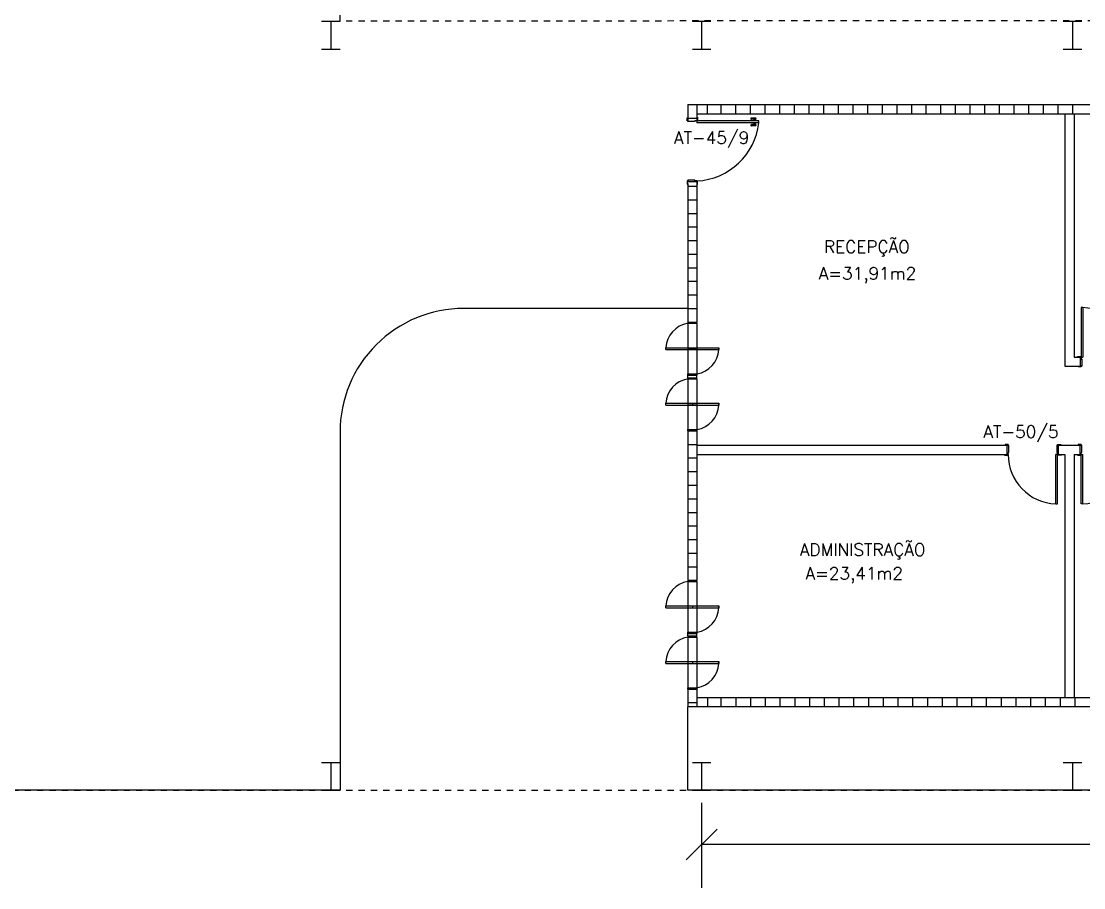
# Model space of a CAD drawing. Extents: x -33.4 to 46.7, y 3.2 to 48.6.
# Drawn here: x 11.4 to 28.59, y 3.21 to 17.24 of the extents above; entities that cross this region are included whole.
import ezdxf

# ---------------------------------------------------------------- set-up
doc = ezdxf.new("R2010")
doc.units = 0
doc.header["$LTSCALE"] = 0.01
doc.header["$MEASUREMENT"] = 0
doc.header["$PDMODE"] = 34
doc.linetypes.add('DASHED', pattern=[0.75, 0.5, -0.25])
doc.linetypes.add('HIDDEN', pattern=[0.375, 0.25, -0.125])
doc.layers.get('0').update_dxf_attribs({"linetype": 'CONTINUOUS'})
doc.layers.get('Defpoints').update_dxf_attribs({"linetype": 'CONTINUOUS'})
for name, color, linetype in [('1', 1, 'CONTINUOUS'), ('2', 2, 'CONTINUOUS'), ('3', 2, 'CONTINUOUS'), ('ALV', 2, 'CONTINUOUS'), ('AREA', 2, 'CONTINUOUS'), ('ENDEREÇO_NOVO', 2, 'CONTINUOUS'), ('ESTR', 9, 'CONTINUOUS'), ('JANELA', 1, 'CONTINUOUS'), ('MACANETA', 2, 'CONTINUOUS'), ('MARCO', 2, 'CONTINUOUS'), ('PISO', 1, 'CONTINUOUS'), ('PORTA', 2, 'CONTINUOUS'), ('PROJ', 1, 'HIDDEN'), ('TEXTO', 2, 'CONTINUOUS')]:
    doc.layers.add(name, color=color, linetype=linetype)
doc.styles.add('UNB-100', font='simplex.shx', dxfattribs={"height": 0.2})
doc.styles.add('UNB1-100', font='simplex.shx', dxfattribs={"height": 0.3})
doc.dimstyles.new('1-600', dxfattribs={"dimtxt": 0.3, "dimasz": 0.5, "dimexe": 0.7, "dimexo": 0.2, "dimgap": 0.2, "dimtad": 1, "dimdec": 0, "dimzin": 4, "dimdsep": 46, "dimlunit": 6, "dimtxsty": 'UNB1-100', "dimblk": 'OBLIQUE', "dimcen": 0, "dimclrd": 2, "dimclre": 2, "dimclrt": 2, "dimadec": 0, "dimazin": 0, "dimtfac": 1, "dimtdec": 0, "dimtmove": 2, "dimatfit": 3, "dimldrblk": 'NONE', "dimfxl": 0, "dimtolj": 1, "dimtzin": 0, "dimarcsym": 0})

# ---------------------------------------------------------------- blocks, each defined once
blk = doc.blocks.new('PILAR')
at = {"layer": 'ALV'}
for p, q in [((-0.15, 0.225), (0.15, 0.225)), ((0, 0.225), (0, -0.225)), ((-0.15, -0.225), (0.15, -0.225))]:
    blk.add_line(p, q, dxfattribs=at)
blk = doc.blocks.new('MACANETA')
at = {"layer": 'MACANETA'}
for p, q in [((-0.077, 0.052), (-0.077, 0.12)), ((-0.059, 0.052), (-0.059, 0.12)), ((-0.059, 0.075), (-0.036, 0.075)), ((-0.059, 0.052), (-0.036, 0.052)), ((-0.036, 0.044), (-0.036, 0.084)), ((-0.036, 0.084), (-0.03, 0.084)), ((-0.036, 0.044), (-0.03, 0.044)), ((0.006, 0.084), (0, 0.084)), ((0.006, 0.044), (0, 0.044)), ((0.006, 0.044), (0.006, 0.084)), ((0.029, 0.075), (0.006, 0.075)), ((0.029, 0.052), (0.006, 0.052)), ((0.029, 0.052), (0.029, 0.12)), ((0.047, 0.052), (0.047, 0.12))]:
    blk.add_line(p, q, dxfattribs=at)
for centre, start, end in [((-0.068, 0.12), 90, 180), ((-0.068, 0.052), 180, 270), ((-0.068, 0.12), 0, 90), ((-0.068, 0.052), 270, 0), ((0.038, 0.12), 90, 180), ((0.038, 0.052), 180, 270), ((0.038, 0.12), 0, 90), ((0.038, 0.052), 270, 0)]:
    blk.add_arc(centre, 0.00874, start, end, dxfattribs=at)
blk = doc.blocks.new('A$C444364AE')
at = {"color": 2}
blk.add_line((0.445, 0), (0.415, 0), dxfattribs=at)
at = {"layer": '1'}
blk.add_line((0.445, 0.43), (0.415, 0.43), dxfattribs=at)
for centre, start, end in [((0.416, 0.43), 10.0211, 86.0846), ((0.444, 0.43), 190.0211, 266.0846)]:
    blk.add_arc(centre, 0.431, start, end, dxfattribs=at)
at = {"layer": 'JANELA', "color": 2}
for p, q in [((0.415, 0.86), (0.445, 0.86)), ((0.415, 0.86), (0.415, 0)), ((0.445, 0.86), (0.445, 0)), ((0, 0.505), (0.02, 0.505)), ((0.02, 0.355), (0, 0.355)), ((0.02, 0.505), (0.02, 0.355)), ((0.86, 0.505), (0.84, 0.505)), ((0.84, 0.505), (0.84, 0.355)), ((0.84, 0.355), (0.86, 0.355))]:
    blk.add_line(p, q, dxfattribs=at)
at = {"layer": 'JANELA'}
for p, q in [((0.84, 0.505), (0.02, 0.505)), ((0.84, 0.355), (0.02, 0.355))]:
    blk.add_line(p, q, dxfattribs=at)
blk = doc.blocks.new('A$C1A286977')
at = {"layer": '1', "color": 2}
blk.add_line((0.415, 0), (0.445, 0), dxfattribs=at)
at = {"layer": '1'}
blk.add_arc((0.444, 0.43), 0.431, 190.0211, 266.0846, dxfattribs=at)
blk.add_blockref('A$C444364AE', (0, 0), dxfattribs=at)
blk = doc.blocks.new('_Oblique')
at = {"color": 0, "linetype": 'ByBlock', "lineweight": -2}
blk.add_line((-0.5, -0.5), (0.5, 0.5), dxfattribs=at)
blk = doc.blocks.new('*D15')
at = {"layer": 'AREA', "color": 2, "lineweight": -2}
for p, q in [((22.403, 4.586), (22.403, 3.209)), ((46.403, 4.586), (46.403, 3.209)), ((46.403, 3.909), (22.403, 3.909))]:
    blk.add_line(p, q, dxfattribs=at)
at = {"layer": 'Defpoints', "color": 0}
for p in [(22.403, 4.786), (46.403, 4.786), (22.403, 3.909)]:
    blk.add_point(p, dxfattribs=at)
at = {"layer": 'AREA', "color": 2, "lineweight": -2, "xscale": 0.5, "yscale": 0.5, "zscale": 0.5, "rotation": 180}
blk.add_blockref('_Oblique', (22.403, 3.909), dxfattribs=at)
at = {"layer": 'AREA', "color": 2, "lineweight": -2, "xscale": 0.5, "yscale": 0.5, "zscale": 0.5}
blk.add_blockref('_Oblique', (46.403, 3.909), dxfattribs=at)
at = {"layer": 'AREA', "color": 2, "insert": (34.403, 4.259), "char_height": 0.3, "attachment_point": 5, "style": 'UNB1-100'}
blk.add_mtext('\\A1;CIFMC', dxfattribs=at)
blk = doc.blocks.new('_NONE')
at = {"color": 0, "linetype": 'ByBlock'}
blk.add_circle((0, 0), 0.25, dxfattribs=at)

msp = doc.modelspace()

# ---------------------------------------------------------------- linework, layer by layer
at = {"color": 1}
msp.add_arc((22.277, 15.706), 1.056, 272.7442, 353.7418, dxfattribs=at)
at = {"layer": '2'}
for p, q in [((22.178, 11.466), (22.178, 11.506)), ((22.178, 11.506), (22.328, 11.506)), ((22.178, 11.466), (22.328, 11.466)), ((22.178, 7.286), (22.178, 7.326)), ((22.178, 7.326), (22.328, 7.326)), ((22.178, 7.286), (22.328, 7.286))]:
    msp.add_line(p, q, dxfattribs=at)
at = {"layer": '3'}
for p, q in [((22.178, 15.886), (34.378, 15.886)), ((22.328, 15.886), (22.328, 15.736)), ((22.495, 15.886), (22.495, 15.736)), ((22.715, 15.886), (22.715, 15.736)), ((22.952, 15.886), (22.952, 15.736)), ((23.189, 15.886), (23.189, 15.736)), ((23.426, 15.886), (23.426, 15.736)), ((23.663, 15.886), (23.663, 15.736)), ((23.9, 15.886), (23.9, 15.736)), ((24.137, 15.886), (24.137, 15.736)), ((24.374, 15.886), (24.374, 15.736)), ((24.611, 15.886), (24.611, 15.736)), ((24.848, 15.886), (24.848, 15.736)), ((25.085, 15.886), (25.085, 15.736)), ((25.322, 15.886), (25.322, 15.736)), ((25.559, 15.886), (25.559, 15.736)), ((25.796, 15.886), (25.796, 15.736)), ((26.033, 15.886), (26.033, 15.736)), ((26.27, 15.886), (26.27, 15.736)), ((26.507, 15.886), (26.507, 15.736)), ((26.744, 15.886), (26.744, 15.736)), ((26.981, 15.886), (26.981, 15.736)), ((27.218, 15.886), (27.218, 15.736)), ((27.455, 15.886), (27.455, 15.736)), ((27.692, 15.886), (27.692, 15.736)), ((27.929, 15.886), (27.929, 15.736)), ((28.166, 15.886), (28.166, 15.736)), ((28.403, 15.886), (28.403, 15.736)), ((22.178, 15.666), (22.328, 15.666)), ((22.328, 15.736), (34.378, 15.736)), ((22.178, 14.566), (22.328, 14.566)), ((22.178, 14.346), (22.328, 14.346)), ((22.178, 14.126), (22.328, 14.126)), ((22.178, 13.906), (22.328, 13.906)), ((22.178, 13.686), (22.328, 13.686)), ((22.178, 13.466), (22.328, 13.466)), ((22.178, 13.246), (22.328, 13.246)), ((22.178, 13.026), (22.328, 13.026)), ((22.178, 12.806), (22.328, 12.806)), ((22.178, 12.586), (22.328, 12.586)), ((22.178, 12.366), (22.328, 12.366)), ((22.178, 11.926), (22.328, 11.926)), ((22.328, 11.466), (22.328, 11.506)), ((22.178, 11.046), (22.328, 11.046)), ((22.178, 10.606), (22.328, 10.606)), ((22.178, 10.386), (22.328, 10.386)), ((22.328, 10.372), (27.348, 10.372)), ((28.178, 10.372), (28.528, 10.372)), ((22.178, 10.166), (22.328, 10.166)), ((22.328, 10.222), (27.348, 10.222)), ((22.178, 9.946), (22.328, 9.946)), ((22.178, 9.726), (22.328, 9.726)), ((22.178, 9.506), (22.328, 9.506)), ((22.178, 9.286), (22.328, 9.286)), ((22.178, 9.066), (22.328, 9.066)), ((22.178, 8.846), (22.328, 8.846)), ((22.178, 8.626), (22.328, 8.626)), ((22.178, 8.406), (22.328, 8.406)), ((22.178, 8.186), (22.328, 8.186)), ((22.328, 7.286), (22.328, 7.326)), ((22.178, 6.426), (22.328, 6.426)), ((22.178, 6.206), (22.328, 6.206)), ((45.478, 6.286), (22.328, 6.286)), ((22.328, 6.286), (22.328, 6.136)), ((22.496, 6.286), (22.496, 6.136)), ((22.716, 6.286), (22.716, 6.136)), ((22.955, 6.286), (22.955, 6.136)), ((23.193, 6.286), (23.193, 6.136)), ((23.432, 6.286), (23.432, 6.136)), ((23.67, 6.286), (23.67, 6.136)), ((23.909, 6.286), (23.909, 6.136)), ((24.147, 6.286), (24.147, 6.136)), ((24.386, 6.286), (24.386, 6.136)), ((24.624, 6.286), (24.624, 6.136)), ((24.863, 6.286), (24.863, 6.136)), ((25.101, 6.286), (25.101, 6.136)), ((25.34, 6.286), (25.34, 6.136)), ((25.578, 6.286), (25.578, 6.136)), ((25.817, 6.286), (25.817, 6.136)), ((26.055, 6.286), (26.055, 6.136)), ((26.294, 6.286), (26.294, 6.136)), ((26.532, 6.286), (26.532, 6.136)), ((26.771, 6.286), (26.771, 6.136)), ((27.009, 6.286), (27.009, 6.136)), ((27.248, 6.286), (27.248, 6.136)), ((27.486, 6.286), (27.486, 6.136)), ((27.725, 6.286), (27.725, 6.136)), ((27.963, 6.286), (27.963, 6.136)), ((28.202, 6.286), (28.202, 6.136)), ((28.44, 6.286), (28.44, 6.136)), ((45.478, 6.136), (22.178, 6.136))]:
    msp.add_line(p, q, dxfattribs=at)
at = {"layer": '3', "color": 2}
for p, q in [((28.428, 11.8), (28.528, 11.8)), ((28.528, 11.8), (28.528, 11.65)), ((28.278, 11.65), (28.528, 11.65)), ((27.348, 10.222), (27.348, 10.372)), ((28.178, 10.222), (28.178, 10.372)), ((28.528, 10.222), (28.528, 10.372)), ((28.178, 10.222), (28.278, 10.222)), ((28.428, 10.222), (28.528, 10.222))]:
    msp.add_line(p, q, dxfattribs=at)
at = {"layer": 'ALV'}
for p, q in [((22.178, 15.886), (22.178, 15.666)), ((22.178, 15.736), (22.178, 15.636)), ((22.328, 15.736), (22.328, 15.636)), ((22.328, 15.736), (22.328, 15.666)), ((28.278, 15.736), (28.278, 11.65)), ((28.428, 15.736), (28.428, 11.8)), ((22.328, 14.636), (22.328, 14.566)), ((22.178, 14.611), (22.178, 12.366)), ((22.328, 14.566), (22.328, 12.366)), ((22.178, 10.606), (22.178, 8.186)), ((22.328, 10.606), (22.328, 10.372)), ((22.328, 10.372), (22.328, 8.186)), ((28.278, 10.222), (28.278, 6.286)), ((28.428, 10.222), (28.428, 6.286)), ((22.178, 6.426), (22.178, 6.136)), ((22.328, 6.426), (22.328, 6.286))]:
    msp.add_line(p, q, dxfattribs=at)
at = {"layer": 'ALV', "color": 2}
msp.add_line((22.328, 14.636), (22.178, 14.636), dxfattribs=at)
msp.add_line((22.328, 14.636), (22.178, 14.636), dxfattribs=at)
at = {"layer": 'MARCO', "color": 2}
for p, q in [((22.168, 15.621), (22.168, 15.671)), ((22.168, 15.671), (22.178, 15.671)), ((22.328, 15.681), (22.338, 15.681)), ((22.338, 15.681), (22.338, 15.631)), ((22.178, 15.621), (22.168, 15.621)), ((22.178, 15.636), (22.178, 15.621)), ((22.178, 15.611), (22.178, 15.621)), ((22.293, 15.611), (22.178, 15.611)), ((22.328, 15.621), (22.293, 15.621)), ((22.293, 15.621), (22.293, 15.611)), ((22.328, 15.636), (22.328, 15.631)), ((22.338, 15.631), (22.328, 15.631)), ((22.328, 15.631), (22.328, 15.621)), ((22.178, 14.651), (22.168, 14.651)), ((22.168, 14.651), (22.168, 14.601)), ((22.293, 14.661), (22.178, 14.661)), ((22.178, 14.661), (22.178, 14.651)), ((22.178, 14.636), (22.178, 14.651)), ((22.293, 14.651), (22.293, 14.661)), ((22.328, 14.651), (22.293, 14.651)), ((22.328, 14.641), (22.328, 14.651)), ((22.338, 14.641), (22.328, 14.641)), ((22.328, 14.636), (22.328, 14.641)), ((22.338, 14.591), (22.338, 14.641)), ((22.168, 14.601), (22.178, 14.601)), ((22.328, 14.591), (22.338, 14.591)), ((28.483, 11.8), (28.483, 11.81)), ((28.483, 11.81), (28.533, 11.81)), ((28.528, 11.8), (28.533, 11.8)), ((28.533, 11.81), (28.533, 11.8)), ((28.533, 11.8), (28.543, 11.8)), ((28.543, 11.8), (28.543, 11.765)), ((28.543, 11.765), (28.553, 11.765)), ((28.553, 11.765), (28.553, 11.65)), ((28.493, 11.64), (28.493, 11.65)), ((28.543, 11.64), (28.493, 11.64)), ((28.528, 11.65), (28.543, 11.65)), ((28.553, 11.65), (28.543, 11.65)), ((28.543, 11.65), (28.543, 11.64)), ((27.363, 10.382), (27.313, 10.382)), ((27.313, 10.382), (27.313, 10.372)), ((27.348, 10.372), (27.363, 10.372)), ((27.363, 10.372), (27.363, 10.382)), ((27.373, 10.372), (27.363, 10.372)), ((27.373, 10.257), (27.373, 10.372)), ((28.153, 10.257), (28.153, 10.372)), ((28.153, 10.372), (28.163, 10.372)), ((28.163, 10.372), (28.163, 10.382)), ((28.163, 10.382), (28.213, 10.382)), ((28.178, 10.372), (28.163, 10.372)), ((28.213, 10.382), (28.213, 10.372)), ((28.543, 10.382), (28.493, 10.382)), ((28.493, 10.382), (28.493, 10.372)), ((28.528, 10.372), (28.543, 10.372)), ((28.543, 10.372), (28.543, 10.382)), ((28.553, 10.372), (28.543, 10.372)), ((28.553, 10.257), (28.553, 10.372)), ((27.303, 10.222), (27.303, 10.212)), ((27.303, 10.212), (27.353, 10.212)), ((27.348, 10.222), (27.353, 10.222)), ((27.353, 10.212), (27.353, 10.222)), ((27.353, 10.222), (27.363, 10.222)), ((27.363, 10.222), (27.363, 10.257)), ((27.363, 10.257), (27.373, 10.257)), ((28.163, 10.257), (28.153, 10.257)), ((28.163, 10.222), (28.163, 10.257)), ((28.173, 10.222), (28.163, 10.222)), ((28.173, 10.212), (28.173, 10.222)), ((28.178, 10.222), (28.173, 10.222)), ((28.223, 10.212), (28.173, 10.212)), ((28.223, 10.222), (28.223, 10.212)), ((28.483, 10.222), (28.483, 10.212)), ((28.483, 10.212), (28.533, 10.212)), ((28.528, 10.222), (28.533, 10.222)), ((28.533, 10.212), (28.533, 10.222)), ((28.533, 10.222), (28.543, 10.222)), ((28.543, 10.222), (28.543, 10.257)), ((28.543, 10.257), (28.553, 10.257))]:
    msp.add_line(p, q, dxfattribs=at)
at = {"layer": 'PISO'}
msp.add_lwpolyline([(46.478, 16.786), (46.478, 4.786), (22.178, 4.786), (22.178, 6.136)], dxfattribs=at)
msp.add_lwpolyline([(22.178, 12.586), (18.553, 12.586, 0.414214), (16.553, 10.586), (16.553, 4.786), (2.367, 4.786)], format="xyb", dxfattribs=at)
at = {"layer": 'PORTA', "color": 2}
for p, q in [((23.328, 15.621), (22.328, 15.621)), ((22.328, 15.621), (22.328, 15.591)), ((23.328, 15.591), (22.328, 15.591)), ((23.328, 15.591), (23.328, 15.621)), ((28.543, 12.6), (28.543, 11.8)), ((28.573, 12.6), (28.543, 12.6)), ((28.573, 12.6), (28.573, 11.8)), ((28.543, 11.8), (28.573, 11.8)), ((28.133, 9.422), (28.133, 10.222)), ((28.163, 10.222), (28.133, 10.222)), ((28.163, 9.422), (28.163, 10.222)), ((28.543, 9.422), (28.543, 10.222)), ((28.543, 10.222), (28.573, 10.222)), ((28.573, 9.422), (28.573, 10.222)), ((28.133, 9.422), (28.163, 9.422)), ((28.573, 9.422), (28.543, 9.422))]:
    msp.add_line(p, q, dxfattribs=at)
at = {"layer": 'PORTA', "color": 1}
for centre, start, end in [((28.543, 11.8), 0, 87.8509), ((28.163, 10.222), 180, 267.8509), ((28.543, 10.222), 272.1491, 0)]:
    msp.add_arc(centre, 0.8, start, end, dxfattribs=at)
at = {"layer": 'PROJ', "linetype": 'DASHED'}
msp.add_lwpolyline([(-31.747, 4.786), (46.553, 4.786), (46.552, 17.257), (16.553, 17.236), (16.553, 28.786), (46.553, 28.786), (46.553, 41.236), (-31.747, 41.236), (-31.747, 28.786), (10.253, 28.786), (10.253, 17.236), (-31.747, 17.236)], close=True, dxfattribs=at)

# ---------------------------------------------------------------- block references
at = {"layer": '2', "rotation": 90}
for p in [(22.683, 11.506), (22.683, 10.606), (22.683, 7.326), (22.683, 6.426)]:
    msp.add_blockref('A$C1A286977', p, dxfattribs=at)
at = {"layer": 'ESTR'}
for p in [(16.403, 17.011), (22.403, 17.011), (28.403, 17.011), (16.403, 5.011), (22.403, 5.011), (28.403, 5.011)]:
    msp.add_blockref('PILAR', p, dxfattribs=at)
at = {"layer": 'PORTA', "color": 2, "rotation": 90.0000000077168}
msp.add_blockref('MACANETA', (23.328, 15.621), dxfattribs=at)

# ---------------------------------------------------------------- texts
at = {"layer": 'AREA', "style": 'UNB-100'}
for s, p in [('A=31,91m2', (24.298, 13.054)), ('A=23,41m2', (24.084, 8.198))]:
    msp.add_text(s, height=0.2, dxfattribs=at).set_placement(p)
at = {"layer": 'ENDEREÇO_NOVO', "style": 'UNB-100'}
for s, p in [('AT-45/9', (21.956, 15.251)), ('AT-50/5', (26.961, 10.491))]:
    msp.add_text(s, height=0.2, dxfattribs=at).set_placement(p)
at = {"layer": 'TEXTO', "style": 'UNB1-100'}
for s, p in [('RECEPÇÃO', (24.383, 13.485)), ('ADMINISTRAÇÃO', (23.993, 8.582))]:
    msp.add_text(s, height=0.2, dxfattribs=at).set_placement(p)

# ---------------------------------------------------------------- dimensions: what is measured, and where the dimension line sits
at = {"layer": 'AREA'}
dim = msp.add_linear_dim(base=(22.403, 3.909), p1=(46.403, 4.786), p2=(22.403, 4.786), text='CIFMC', dimstyle='1-600', dxfattribs=at)
dim.commit()
dim.dimension.update_dxf_attribs({"geometry": '*D15', "text_midpoint": (34.403, 4.259)})

doc.saveas('drawing.dxf')
